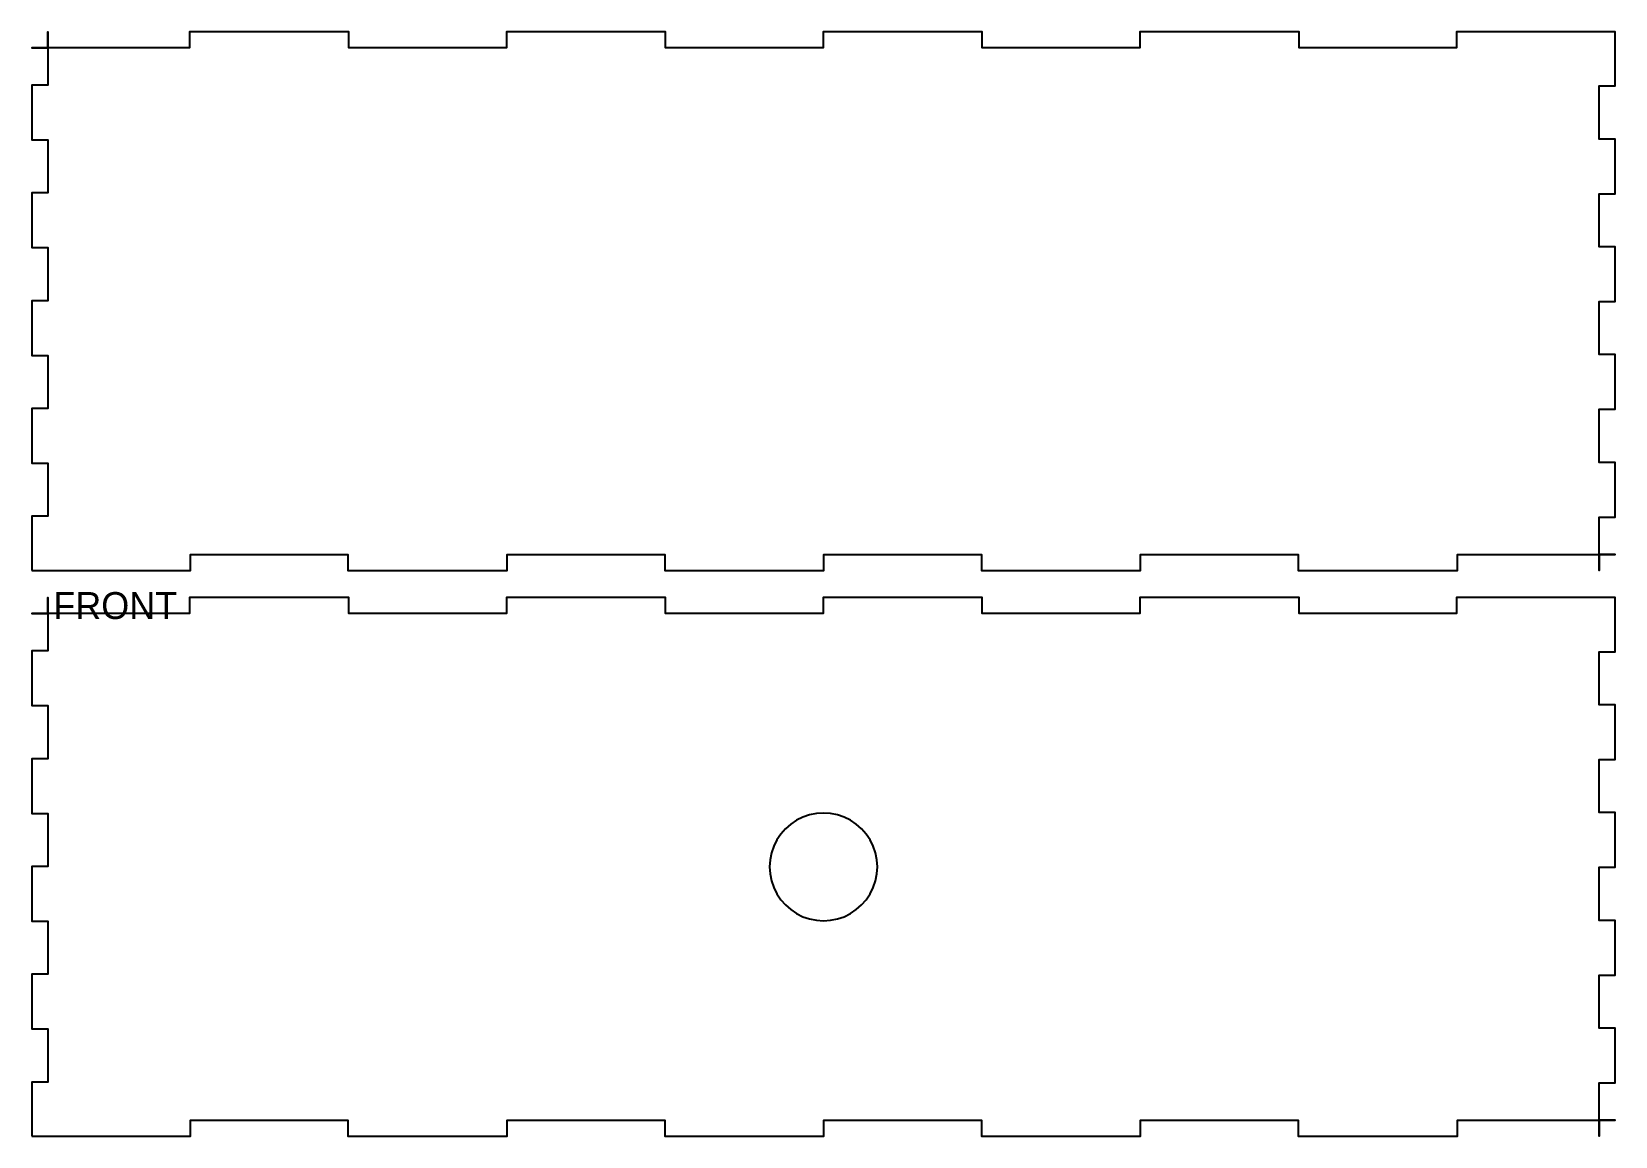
# Model space of a CAD drawing. Extents: x 10 to 304, y 10 to 215.
import ezdxf

# ---------------------------------------------------------------- set-up
doc = ezdxf.new("R2010")
doc.units = 0
doc.layers.add('CUT', color=1, linetype='CONTINUOUS')
doc.layers.add('ENGRAVE', color=5, linetype='CONTINUOUS')

msp = doc.modelspace()

# ---------------------------------------------------------------- linework, layer by layer
at = {"layer": 'CUT'}
for points in [[(10, 115), (39.475, 115), (39.475, 118), (68.725, 118), (68.725, 115), (98.275, 115), (98.275, 118), (127.525, 118), (127.525, 115), (157.075, 115), (157.075, 118), (186.325, 118), (186.325, 115), (215.875, 115), (215.875, 118), (245.125, 118), (245.125, 115), (274.675, 115), (274.675, 118), (304, 118), (301, 118), (301, 115), (301, 124.925), (304, 124.925), (304, 135.075), (301, 135.075), (301, 144.925), (304, 144.925), (304, 155.075), (301, 155.075), (301, 164.925), (304, 164.925), (304, 175.075), (301, 175.075), (301, 184.925), (304, 184.925), (304, 195.075), (301, 195.075), (301, 204.925), (304, 204.925), (304, 215), (274.525, 215), (274.525, 212), (245.275, 212), (245.275, 215), (215.725, 215), (215.725, 212), (186.475, 212), (186.475, 215), (156.925, 215), (156.925, 212), (127.675, 212), (127.675, 215), (98.125, 215), (98.125, 212), (68.875, 212), (68.875, 215), (39.325, 215), (39.325, 212), (10, 212), (13, 212), (13, 215), (13, 205.075), (10, 205.075), (10, 194.925), (13, 194.925), (13, 185.075), (10, 185.075), (10, 174.925), (13, 174.925), (13, 165.075), (10, 165.075), (10, 154.925), (13, 154.925), (13, 145.075), (10, 145.075), (10, 134.925), (13, 134.925), (13, 125.075), (10, 125.075)], [(10, 10), (39.475, 10), (39.475, 13), (68.725, 13), (68.725, 10), (98.275, 10), (98.275, 13), (127.525, 13), (127.525, 10), (157.075, 10), (157.075, 13), (186.325, 13), (186.325, 10), (215.875, 10), (215.875, 13), (245.125, 13), (245.125, 10), (274.675, 10), (274.675, 13), (304, 13), (301, 13), (301, 10), (301, 19.925), (304, 19.925), (304, 30.075), (301, 30.075), (301, 39.925), (304, 39.925), (304, 50.075), (301, 50.075), (301, 59.925), (304, 59.925), (304, 70.075), (301, 70.075), (301, 79.925), (304, 79.925), (304, 90.075), (301, 90.075), (301, 99.925), (304, 99.925), (304, 110), (274.525, 110), (274.525, 107), (245.275, 107), (245.275, 110), (215.725, 110), (215.725, 107), (186.475, 107), (186.475, 110), (156.925, 110), (156.925, 107), (127.675, 107), (127.675, 110), (98.125, 110), (98.125, 107), (68.875, 107), (68.875, 110), (39.325, 110), (39.325, 107), (10, 107), (13, 107), (13, 110), (13, 100.075), (10, 100.075), (10, 89.925), (13, 89.925), (13, 80.075), (10, 80.075), (10, 69.925), (13, 69.925), (13, 60.075), (10, 60.075), (10, 49.925), (13, 49.925), (13, 40.075), (10, 40.075), (10, 29.925), (13, 29.925), (13, 20.075), (10, 20.075)], [(167, 60), (166.9144, 61.3053), (166.6593, 62.5882), (166.2388, 63.8268), (165.6603, 65), (164.9335, 66.0876), (164.0711, 67.0711), (163.0876, 67.9335), (162, 68.6603), (160.8268, 69.2388), (159.5882, 69.6593), (158.3053, 69.9144), (157, 70), (155.6947, 69.9144), (154.4118, 69.6593), (153.1732, 69.2388), (152, 68.6603), (150.9124, 67.9335), (149.9289, 67.0711), (149.0665, 66.0876), (148.3397, 65), (147.7612, 63.8268), (147.3407, 62.5882), (147.0856, 61.3053), (147, 60), (147.0856, 58.6947), (147.3407, 57.4118), (147.7612, 56.1732), (148.3397, 55), (149.0665, 53.9124), (149.9289, 52.9289), (150.9124, 52.0665), (152, 51.3397), (153.1732, 50.7612), (154.4118, 50.3407), (155.6947, 50.0856), (157, 50), (158.3053, 50.0856), (159.5882, 50.3407), (160.8268, 50.7612), (162, 51.3397), (163.0876, 52.0665), (164.0711, 52.9289), (164.9335, 53.9124), (165.6603, 55), (166.2388, 56.1732), (166.6593, 57.4118), (166.9144, 58.6947)]]:
    msp.add_lwpolyline(points, close=True, dxfattribs=at)

# ---------------------------------------------------------------- texts
at = {"layer": 'ENGRAVE'}
msp.add_text('FRONT', height=5, dxfattribs=at).set_placement((14, 106))

doc.saveas('drawing.dxf')
